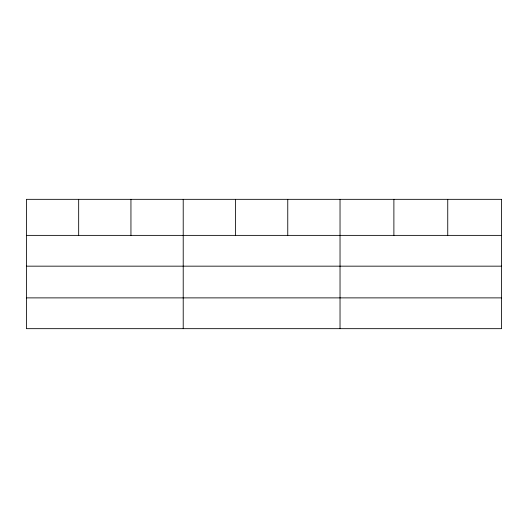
<?xml version="1.0" encoding="UTF-8"?>
<svg xmlns="http://www.w3.org/2000/svg" width="528" height="528" viewBox="0 0 528 528"><rect width="100%" height="100%" fill="white"/><g stroke="black" fill="none" stroke-linecap="round" stroke-linejoin="round"><path stroke-width="0.79" d="M26.4 235.376L501.6 235.376M26.4 266.165L501.6 266.165M26.4 297.884L501.6 297.884M447.744 199.333L447.744 235.376M393.888 199.333L393.888 235.376M340.032 199.333L340.032 328.667M287.76 199.333L287.76 235.376M235.488 199.333L235.488 235.376M183.216 199.333L183.216 328.667M130.944 199.333L130.944 235.376M78.672 199.333L78.672 235.376M501.6 199.333L26.4 199.333L26.4 328.667L501.6 328.667L501.6 199.333"/></g></svg>
